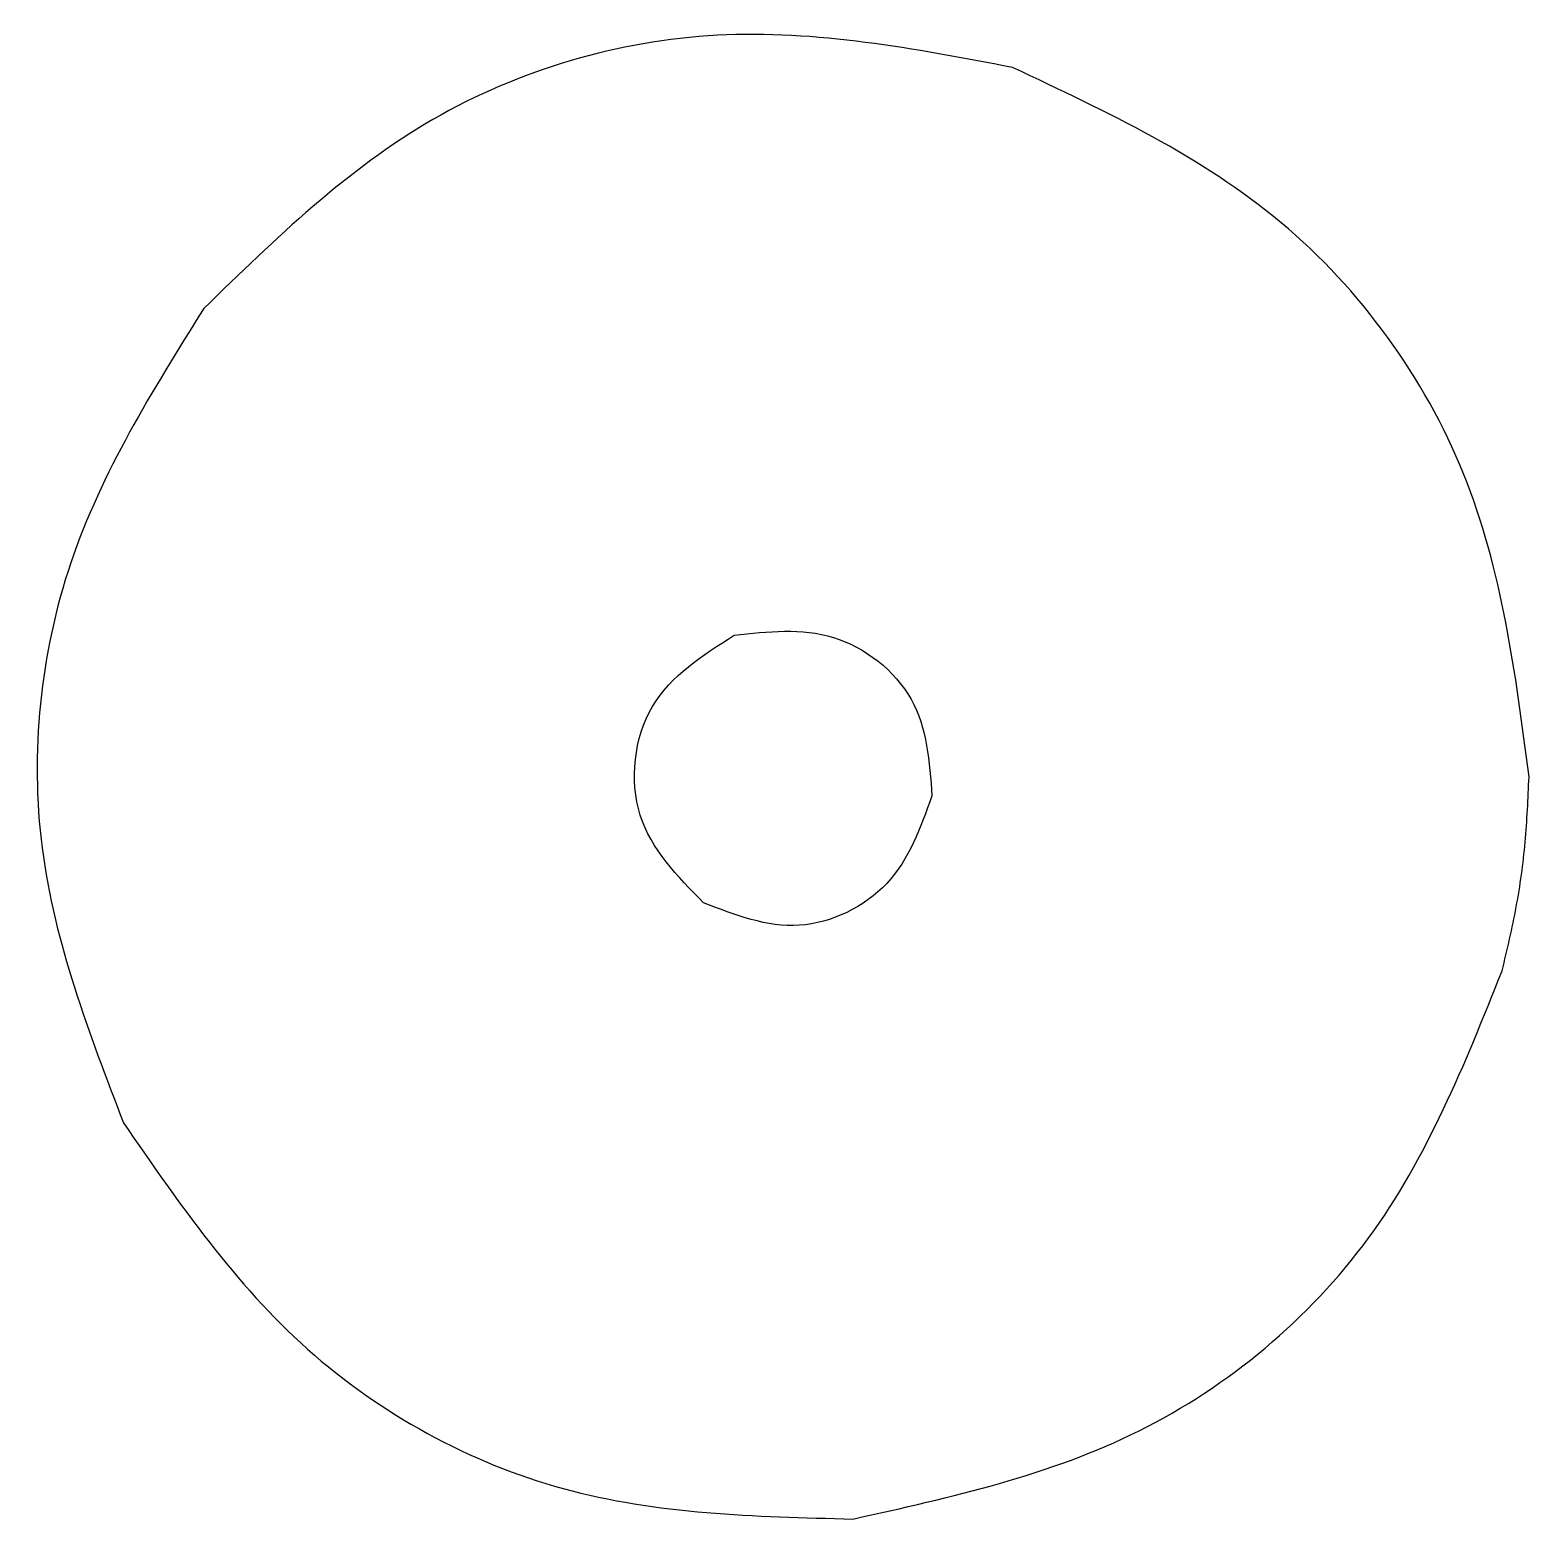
# Model space of a CAD drawing. Extents: x 36 to 86.3, y 107.4 to 157.3.
import ezdxf

# ---------------------------------------------------------------- set-up
doc = ezdxf.new("R2010")
doc.units = 0
doc.layers.add('Layer_1', color=7, linetype='CONTINUOUS')

msp = doc.modelspace()

# ---------------------------------------------------------------- linework, layer by layer
at = {"layer": 'Layer_1', "color": 7}
for p, q in [((86.282541, 132.24126), (86.282541, 132.24126)), ((58.603419, 128.019639), (58.603419, 128.019639))]:
    msp.add_line(p, q, dxfattribs=at)
for points, knots in [([(68.963568, 156.020678), (65.674157, 156.648535), (59.096514, 157.904022), (49.045537, 154.948359), (44.242728, 150.275057), (41.841318, 147.938401)], [0, 0, 0, 0, 9.957485, 19.911399, 29.865354, 29.865354, 29.865354, 29.865354]), ([(86.282541, 132.24126), (85.833462, 135.713364), (84.935095, 142.659176), (78.475663, 151.554332), (72.133773, 154.532128), (68.963568, 156.020678)], [0, 0, 0, 0, 10.397787, 20.800383, 31.198122, 31.198122, 31.198122, 31.198122]), ([(41.841318, 147.938401), (40.126292, 145.19942), (36.697211, 139.723011), (35.671199, 129.693652), (37.990565, 123.65793), (39.150377, 120.639734)], [0, 0, 0, 0, 9.615676, 19.225904, 28.838268, 28.838268, 28.838268, 28.838268]), ([(59.62917, 136.987146), (60.759061, 137.11388), (63.019652, 137.367439), (66.014997, 135.029755), (66.178313, 132.744805), (66.259812, 131.604556)], [0, 0, 0, 0, 3.325185, 6.65275, 9.967376, 9.967376, 9.967376, 9.967376]), ([(58.603419, 128.019639), (57.72276, 128.912968), (55.951699, 130.70951), (56.431731, 134.963058), (58.566568, 136.314482), (59.62917, 136.987146)], [0, 0, 0, 0, 3.625654, 7.291423, 10.924263, 10.924263, 10.924263, 10.924263]), ([(85.381394, 125.743444), (85.550865, 126.454203), (85.889812, 127.875742), (86.186401, 130.05146), (86.250494, 131.511321), (86.282541, 132.24126)], [0, 0, 0, 0, 2.191192, 4.382449, 6.573759, 6.573759, 6.573759, 6.573759]), ([(66.259812, 131.604556), (65.879694, 130.539517), (65.126166, 128.42823), (61.764352, 126.788281), (59.662651, 127.60701), (58.603419, 128.019639)], [0, 0, 0, 0, 3.304505, 6.550708, 9.849112, 9.849112, 9.849112, 9.849112]), ([(63.612641, 107.364246), (66.908667, 108.094689), (73.499822, 109.555377), (81.617504, 116.33125), (84.126938, 122.606482), (85.381394, 125.743444)], [0, 0, 0, 0, 10.038462, 20.07419, 30.105738, 30.105738, 30.105738, 30.105738]), ([(39.150377, 120.639734), (41.01802, 117.936873), (44.752521, 112.532283), (53.754221, 107.603633), (60.326433, 107.444043), (63.612641, 107.364246)], [0, 0, 0, 0, 9.772628, 19.541161, 29.310299, 29.310299, 29.310299, 29.310299])]:
    msp.add_open_spline(points, degree=3, knots=knots, dxfattribs=at)

doc.saveas('drawing.dxf')
